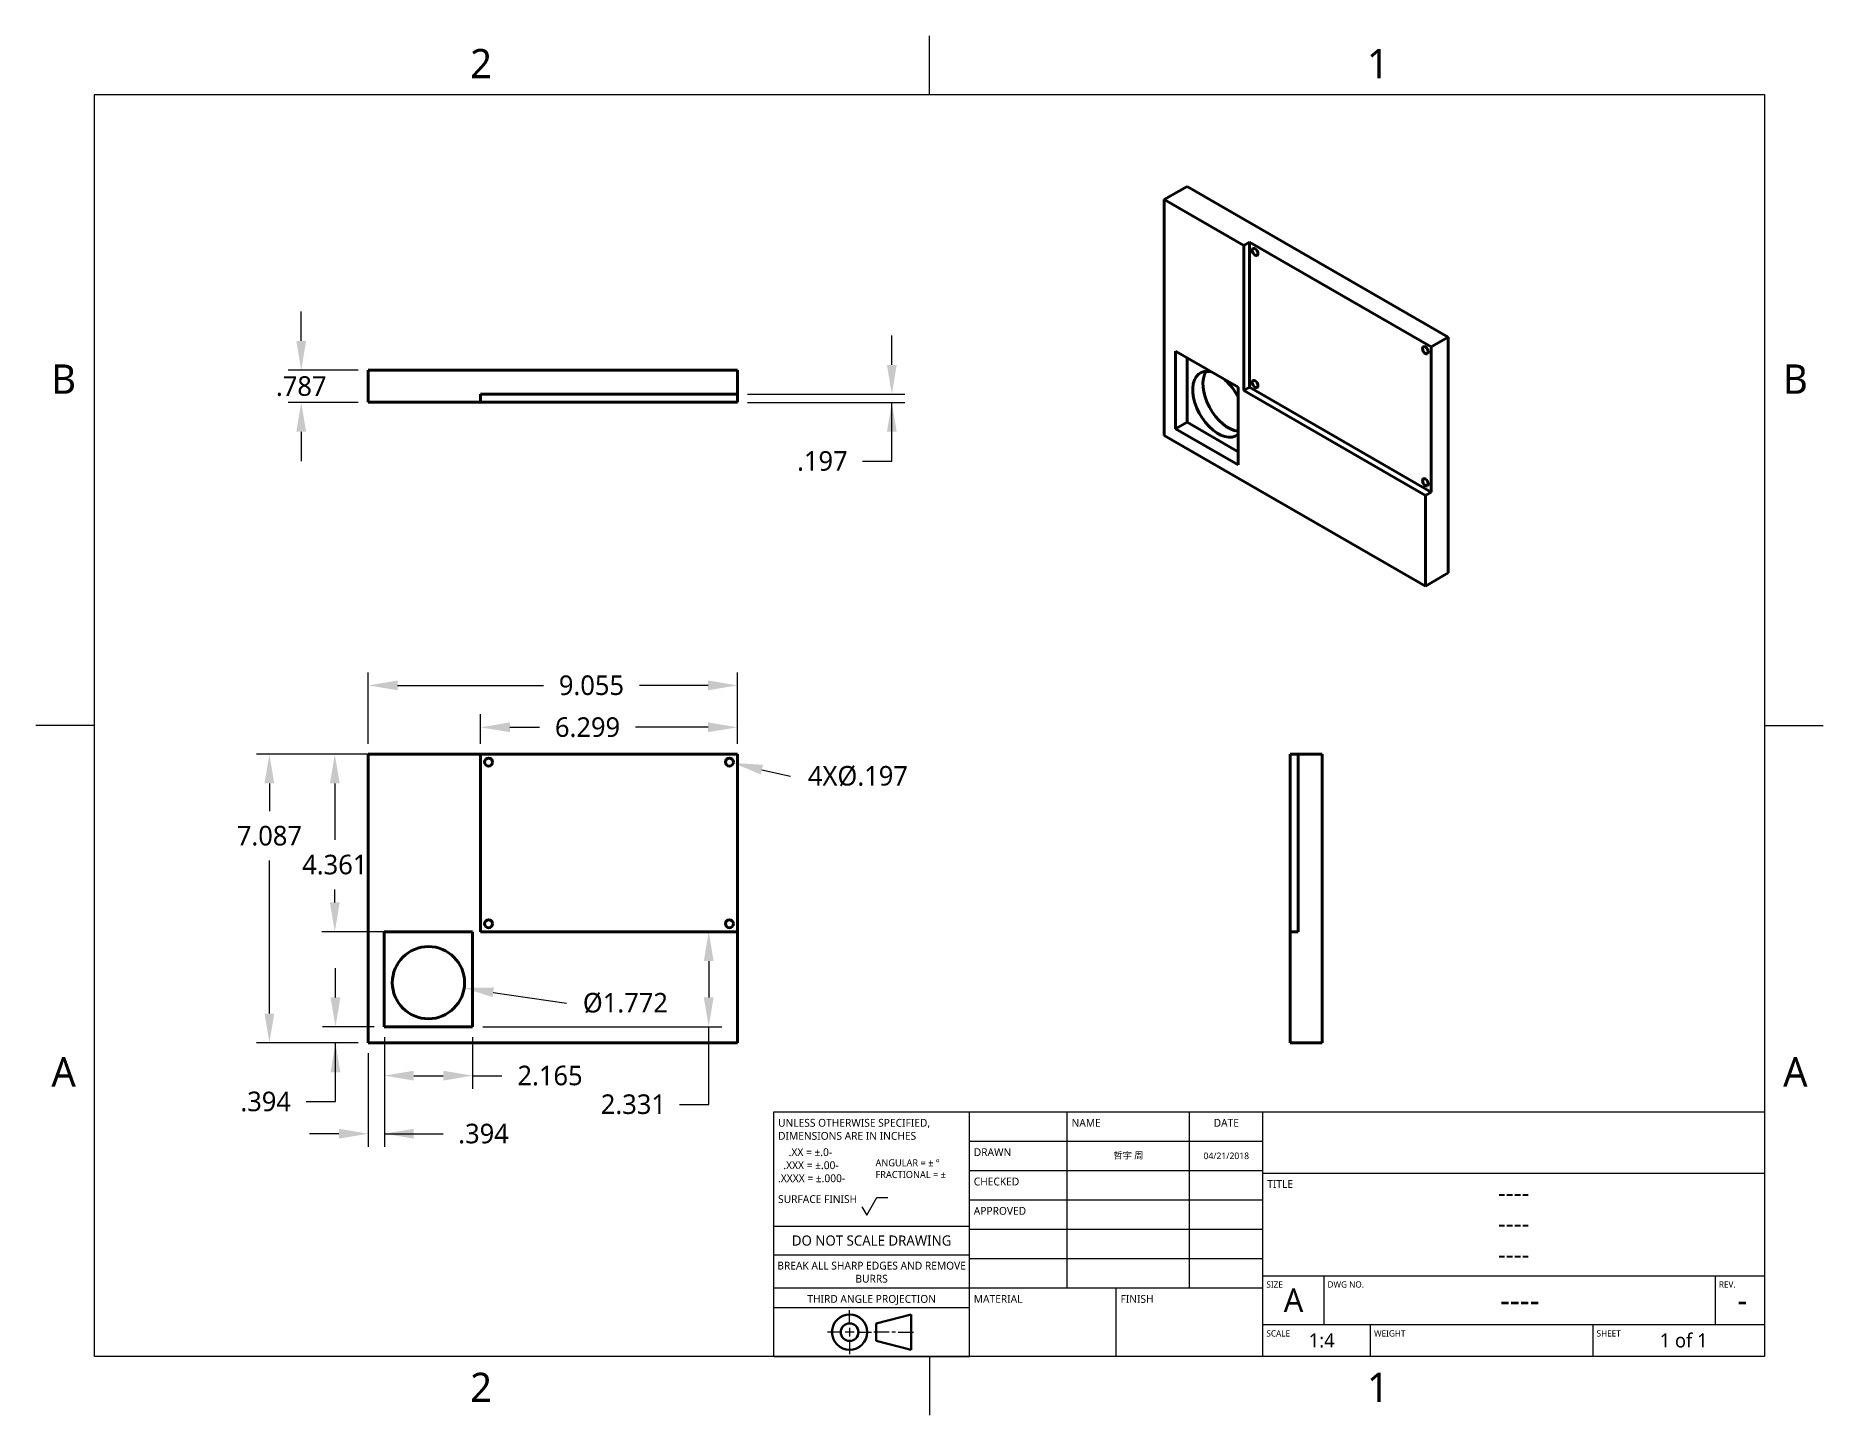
# Model space of a CAD drawing. Header units: inches. Extents: x 0 to 11, y 0 to 8.5.
import ezdxf

# ---------------------------------------------------------------- set-up
doc = ezdxf.new("R2010")
doc.units = ezdxf.units.IN
doc.header["$LTSCALE"] = 0.5
doc.header["$MEASUREMENT"] = 0
for name, color, linetype, lineweight in [('ANNOTATION_TEXT', 7, 'Continuous', 25), ('BORDER_FRAME', 7, 'Continuous', 15), ('BORDER_ZONES', 7, 'Continuous', 15), ('TITLE_BLOCK', 7, 'Continuous', 15), ('Visible', 7, 'Continuous', 40)]:
    doc.layers.add(name, color=color, linetype=linetype, lineweight=lineweight)
doc.styles.add('Onshape-Standard', font='NotoSans-Regular.ttf')
doc.styles.add('Onshape-Standard-Dimension', font='')
doc.styles.add('Onshape-Standard-Fields', font='')
doc.styles.get('Onshape-Standard-Dimension').set_extended_font_data('Noto Sans')
doc.styles.get('Onshape-Standard-Fields').set_extended_font_data('Noto Sans')
doc.dimstyles.new('Onshape-Standard$0', dxfattribs={"dimtxt": 0.12, "dimasz": 0.18, "dimexe": 0.08, "dimexo": 0.0625, "dimgap": 0.09, "dimtad": 0, "dimtih": 1, "dimtoh": 1, "dimdec": 3, "dimzin": 7, "dimdsep": 46, "dimtxsty": 'Onshape-Standard-Dimension', "dimcen": 0.09, "dimadec": 1, "dimazin": 0, "dimtfac": 1, "dimtdec": 3, "dimtofl": 0, "dimtmove": 0, "dimatfit": 3, "dimfxl": 0, "dimtolj": 1, "dimtzin": 7, "dimlwd": 13, "dimlwe": 13, "dimarcsym": 0})
doc.dimstyles.new('Onshape-Standard$3', dxfattribs={"dimtxt": 0.12, "dimasz": 0.18, "dimexe": 0.08, "dimexo": 0.0625, "dimgap": 0.09, "dimtad": 0, "dimtih": 1, "dimtoh": 1, "dimdec": 3, "dimzin": 7, "dimdsep": 46, "dimtxsty": 'Onshape-Standard-Dimension', "dimcen": 0, "dimadec": 1, "dimazin": 0, "dimtfac": 1, "dimtdec": 3, "dimtofl": 0, "dimtmove": 0, "dimatfit": 3, "dimfxl": 0, "dimtolj": 1, "dimtzin": 7, "dimlwd": 13, "dimlwe": 13, "dimarcsym": 0})

# ---------------------------------------------------------------- blocks, each defined once
blk = doc.blocks.new('*D1')
at = {"layer": 'ANNOTATION_TEXT', "color": 0, "lineweight": 13}
for p, q in [((1.647, 6.609), (1.647, 6.789)), ((1.996, 6.429), (1.567, 6.429)), ((1.996, 6.232), (1.567, 6.232)), ((1.647, 6.052), (1.647, 5.872))]:
    blk.add_line(p, q, dxfattribs=at)
at = {"layer": 'ANNOTATION_TEXT', "color": 0}
for points in [[(1.617, 6.609), (1.677, 6.609), (1.647, 6.429)], [(1.677, 6.052), (1.617, 6.052), (1.647, 6.232)]]:
    blk.add_solid(points, dxfattribs=at)
at = {"layer": 'Defpoints', "color": 0}
for p in [(2.058, 6.429), (1.647, 6.232), (2.058, 6.232)]:
    blk.add_point(p, dxfattribs=at)
at = {"layer": 'ANNOTATION_TEXT', "color": 0, "insert": (1.647, 6.331), "char_height": 0.12, "attachment_point": 5, "style": 'Onshape-Standard-Dimension'}
blk.add_mtext('\\A1;.787', dxfattribs=at)
blk = doc.blocks.new('*D2')
at = {"layer": 'ANNOTATION_TEXT', "color": 0, "lineweight": 13}
for p, q in [((5.269, 6.462), (5.269, 6.642)), ((4.384, 6.282), (5.349, 6.282)), ((4.384, 6.232), (5.349, 6.232)), ((5.269, 5.872), (5.269, 6.232)), ((5.089, 5.872), (5.269, 5.872))]:
    blk.add_line(p, q, dxfattribs=at)
at = {"layer": 'ANNOTATION_TEXT', "color": 0}
for points in [[(5.239, 6.462), (5.299, 6.462), (5.269, 6.282)], [(5.299, 6.052), (5.239, 6.052), (5.269, 6.232)]]:
    blk.add_solid(points, dxfattribs=at)
at = {"layer": 'Defpoints', "color": 0}
for p in [(4.322, 6.282), (4.322, 6.232), (5.269, 6.232)]:
    blk.add_point(p, dxfattribs=at)
at = {"layer": 'ANNOTATION_TEXT', "color": 0, "insert": (4.843, 5.872), "char_height": 0.12, "attachment_point": 5, "style": 'Onshape-Standard-Dimension'}
blk.add_mtext('\\A1;.197', dxfattribs=at)
blk = doc.blocks.new('*D3')
at = {"layer": 'ANNOTATION_TEXT', "color": 0, "lineweight": 13}
for p, q in [((2.058, 4.138), (2.058, 4.576)), ((2.238, 4.496), (3.132, 4.496)), ((4.142, 4.496), (3.722, 4.496)), ((4.322, 4.138), (4.322, 4.576))]:
    blk.add_line(p, q, dxfattribs=at)
at = {"layer": 'ANNOTATION_TEXT', "color": 0}
for points in [[(2.238, 4.526), (2.238, 4.466), (2.058, 4.496)], [(4.142, 4.466), (4.142, 4.526), (4.322, 4.496)]]:
    blk.add_solid(points, dxfattribs=at)
at = {"layer": 'Defpoints', "color": 0}
for p in [(4.322, 4.496), (2.058, 4.075), (4.322, 4.075)]:
    blk.add_point(p, dxfattribs=at)
at = {"layer": 'ANNOTATION_TEXT', "color": 0, "insert": (3.427, 4.496), "char_height": 0.12, "attachment_point": 5, "style": 'Onshape-Standard-Dimension'}
blk.add_mtext('\\A1;9.055', dxfattribs=at)
blk = doc.blocks.new('*D4')
at = {"layer": 'ANNOTATION_TEXT', "color": 0, "lineweight": 13}
for p, q in [((1.996, 4.075), (1.372, 4.075)), ((1.452, 3.895), (1.452, 3.725)), ((1.452, 2.483), (1.452, 3.421)), ((1.996, 2.303), (1.372, 2.303))]:
    blk.add_line(p, q, dxfattribs=at)
at = {"layer": 'ANNOTATION_TEXT', "color": 0}
for points in [[(1.482, 3.895), (1.422, 3.895), (1.452, 4.075)], [(1.422, 2.483), (1.482, 2.483), (1.452, 2.303)]]:
    blk.add_solid(points, dxfattribs=at)
at = {"layer": 'Defpoints', "color": 0}
for p in [(2.058, 4.075), (1.452, 2.303), (2.058, 2.303)]:
    blk.add_point(p, dxfattribs=at)
at = {"layer": 'ANNOTATION_TEXT', "color": 0, "insert": (1.452, 3.573), "char_height": 0.12, "attachment_point": 5, "style": 'Onshape-Standard-Dimension'}
blk.add_mtext('\\A1;7.087', dxfattribs=at)
blk = doc.blocks.new('*D5')
at = {"layer": 'ANNOTATION_TEXT', "color": 0, "lineweight": 13}
for p, q in [((2.685, 4.075), (1.773, 4.075)), ((1.853, 3.895), (1.853, 3.548)), ((1.853, 3.165), (1.853, 3.245)), ((2.685, 2.985), (1.773, 2.985))]:
    blk.add_line(p, q, dxfattribs=at)
at = {"layer": 'ANNOTATION_TEXT', "color": 0}
for points in [[(1.883, 3.895), (1.823, 3.895), (1.853, 4.075)], [(1.823, 3.165), (1.883, 3.165), (1.853, 2.985)]]:
    blk.add_solid(points, dxfattribs=at)
at = {"layer": 'Defpoints', "color": 0}
for p in [(2.747, 4.075), (1.853, 2.985), (2.747, 2.985)]:
    blk.add_point(p, dxfattribs=at)
at = {"layer": 'ANNOTATION_TEXT', "color": 0, "insert": (1.853, 3.396), "char_height": 0.12, "attachment_point": 5, "style": 'Onshape-Standard-Dimension'}
blk.add_mtext('\\A1;4.361', dxfattribs=at)
blk = doc.blocks.new('*D6')
at = {"layer": 'ANNOTATION_TEXT', "color": 0, "lineweight": 13}
for p, q in [((2.747, 4.138), (2.747, 4.319)), ((4.322, 4.138), (4.322, 4.319)), ((2.927, 4.239), (3.108, 4.239)), ((4.142, 4.239), (3.698, 4.239))]:
    blk.add_line(p, q, dxfattribs=at)
at = {"layer": 'ANNOTATION_TEXT', "color": 0}
for points in [[(2.927, 4.269), (2.927, 4.209), (2.747, 4.239)], [(4.142, 4.209), (4.142, 4.269), (4.322, 4.239)]]:
    blk.add_solid(points, dxfattribs=at)
at = {"layer": 'Defpoints', "color": 0}
for p in [(4.322, 4.239), (2.747, 4.075), (4.322, 4.075)]:
    blk.add_point(p, dxfattribs=at)
at = {"layer": 'ANNOTATION_TEXT', "color": 0, "insert": (3.403, 4.239), "char_height": 0.12, "attachment_point": 5, "style": 'Onshape-Standard-Dimension'}
blk.add_mtext('\\A1;6.299', dxfattribs=at)
blk = doc.blocks.new('*D7')
at = {"layer": 'ANNOTATION_TEXT', "color": 0, "lineweight": 13}
blk.add_line((4.472, 3.979), (4.648, 3.939), dxfattribs=at)
at = {"layer": 'ANNOTATION_TEXT', "color": 0}
blk.add_solid([(4.479, 4.009), (4.465, 3.95), (4.297, 4.02)], dxfattribs=at)
at = {"layer": 'Defpoints', "color": 0}
for p in [(4.249, 4.031), (4.297, 4.02)]:
    blk.add_point(p, dxfattribs=at)
at = {"layer": 'ANNOTATION_TEXT', "color": 0, "insert": (5.061, 3.939), "char_height": 0.12, "attachment_point": 5, "style": 'Onshape-Standard-Dimension'}
blk.add_mtext('\\A1;4XØ.197', dxfattribs=at)
blk = doc.blocks.new('*D8')
at = {"layer": 'ANNOTATION_TEXT', "color": 0, "lineweight": 13}
blk.add_line((2.824, 2.613), (3.273, 2.547), dxfattribs=at)
at = {"layer": 'ANNOTATION_TEXT', "color": 0}
blk.add_solid([(2.829, 2.643), (2.82, 2.584), (2.646, 2.64)], dxfattribs=at)
at = {"layer": 'Defpoints', "color": 0}
for p in [(2.208, 2.705), (2.646, 2.64)]:
    blk.add_point(p, dxfattribs=at)
at = {"layer": 'ANNOTATION_TEXT', "color": 0, "insert": (3.635, 2.547), "char_height": 0.12, "attachment_point": 5, "style": 'Onshape-Standard-Dimension'}
blk.add_mtext('\\A1;%%c1.772', dxfattribs=at)
blk = doc.blocks.new('*D9')
at = {"layer": 'ANNOTATION_TEXT', "color": 0, "lineweight": 13}
for p, q in [((1.857, 2.582), (1.857, 2.762)), ((2.094, 2.402), (1.777, 2.402)), ((1.996, 2.303), (1.777, 2.303)), ((1.857, 1.943), (1.857, 2.303)), ((1.677, 1.943), (1.857, 1.943))]:
    blk.add_line(p, q, dxfattribs=at)
at = {"layer": 'ANNOTATION_TEXT', "color": 0}
for points in [[(1.827, 2.582), (1.887, 2.582), (1.857, 2.402)], [(1.887, 2.123), (1.827, 2.123), (1.857, 2.303)]]:
    blk.add_solid(points, dxfattribs=at)
at = {"layer": 'Defpoints', "color": 0}
for p in [(1.857, 2.303), (2.058, 2.303), (2.157, 2.402)]:
    blk.add_point(p, dxfattribs=at)
at = {"layer": 'ANNOTATION_TEXT', "color": 0, "insert": (1.429, 1.943), "char_height": 0.12, "attachment_point": 5, "style": 'Onshape-Standard-Dimension'}
blk.add_mtext('\\A1;.394', dxfattribs=at)
blk = doc.blocks.new('*D10')
at = {"layer": 'ANNOTATION_TEXT', "color": 0, "lineweight": 13}
for p, q in [((2.157, 2.339), (2.157, 1.666)), ((2.058, 2.241), (2.058, 1.666)), ((1.878, 1.746), (1.698, 1.746)), ((2.157, 1.746), (2.517, 1.746)), ((2.337, 1.746), (2.517, 1.746))]:
    blk.add_line(p, q, dxfattribs=at)
at = {"layer": 'ANNOTATION_TEXT', "color": 0}
for points in [[(1.878, 1.716), (1.878, 1.776), (2.058, 1.746)], [(2.337, 1.776), (2.337, 1.716), (2.157, 1.746)]]:
    blk.add_solid(points, dxfattribs=at)
at = {"layer": 'Defpoints', "color": 0}
for p in [(2.058, 2.303), (2.157, 2.402), (2.058, 1.746)]:
    blk.add_point(p, dxfattribs=at)
at = {"layer": 'ANNOTATION_TEXT', "color": 0, "insert": (2.765, 1.746), "char_height": 0.12, "attachment_point": 5, "style": 'Onshape-Standard-Dimension'}
blk.add_mtext('\\A1;.394', dxfattribs=at)
blk = doc.blocks.new('*D11')
at = {"layer": 'ANNOTATION_TEXT', "color": 0, "lineweight": 13}
for p, q in [((2.76, 2.985), (4.226, 2.985)), ((4.146, 2.805), (4.146, 2.582)), ((2.76, 2.402), (4.226, 2.402)), ((4.146, 1.926), (4.146, 2.402)), ((3.966, 1.926), (4.146, 1.926))]:
    blk.add_line(p, q, dxfattribs=at)
at = {"layer": 'ANNOTATION_TEXT', "color": 0}
for points in [[(4.176, 2.805), (4.116, 2.805), (4.146, 2.985)], [(4.116, 2.582), (4.176, 2.582), (4.146, 2.402)]]:
    blk.add_solid(points, dxfattribs=at)
at = {"layer": 'Defpoints', "color": 0}
for p in [(2.698, 2.985), (2.698, 2.402), (4.146, 2.402)]:
    blk.add_point(p, dxfattribs=at)
at = {"layer": 'ANNOTATION_TEXT', "color": 0, "insert": (3.684, 1.926), "char_height": 0.12, "attachment_point": 5, "style": 'Onshape-Standard-Dimension'}
blk.add_mtext('\\A1;2.331', dxfattribs=at)
blk = doc.blocks.new('*D12')
at = {"layer": 'ANNOTATION_TEXT', "color": 0, "lineweight": 13}
for p, q in [((2.157, 2.339), (2.157, 2.022)), ((2.698, 2.339), (2.698, 2.022)), ((2.337, 2.102), (2.518, 2.102)), ((2.698, 2.102), (2.878, 2.102))]:
    blk.add_line(p, q, dxfattribs=at)
at = {"layer": 'ANNOTATION_TEXT', "color": 0}
for points in [[(2.337, 2.132), (2.337, 2.072), (2.157, 2.102)], [(2.518, 2.072), (2.518, 2.132), (2.698, 2.102)]]:
    blk.add_solid(points, dxfattribs=at)
at = {"layer": 'Defpoints', "color": 0}
for p in [(2.157, 2.402), (2.698, 2.402), (2.698, 2.102)]:
    blk.add_point(p, dxfattribs=at)
at = {"layer": 'ANNOTATION_TEXT', "color": 0, "insert": (3.173, 2.102), "char_height": 0.12, "attachment_point": 5, "style": 'Onshape-Standard-Dimension'}
blk.add_mtext('\\A1;2.165', dxfattribs=at)

msp = doc.modelspace()

# ---------------------------------------------------------------- linework, layer by layer
at = {"layer": 'BORDER_FRAME'}
for p, q in [((0.38, 0.38), (0.38, 8.12)), ((0.38, 8.12), (10.62, 8.12)), ((10.62, 8.12), (10.62, 0.38)), ((10.62, 0.38), (0.38, 0.38))]:
    msp.add_line(p, q, dxfattribs=at)
at = {"layer": 'BORDER_ZONES'}
for p, q in [((5.5, 8.12), (5.5, 8.481)), ((0.38, 4.25), (0.019, 4.25)), ((10.62, 4.25), (10.981, 4.25)), ((5.5, 0.38), (5.5, 0.019))]:
    msp.add_line(p, q, dxfattribs=at)
at = {"layer": 'TITLE_BLOCK'}
for p, q in [((4.545, 0.38), (4.545, 1.88)), ((4.545, 1.88), (5.745, 1.88)), ((5.745, 0.38), (5.745, 1.88)), ((5.745, 1.88), (7.545, 1.88)), ((6.345, 0.8), (6.345, 1.88)), ((7.095, 0.8), (7.095, 1.88)), ((7.545, 0.38), (7.545, 1.88)), ((7.545, 1.88), (10.62, 1.88)), ((5.745, 1.7), (7.545, 1.7)), ((5.745, 1.52), (7.545, 1.52)), ((7.545, 1.505), (10.62, 1.505)), ((5.115, 1.24604), (5.178, 1.35516)), ((5.178, 1.35516), (5.244, 1.35516)), ((5.745, 1.34), (7.545, 1.34)), ((5.085, 1.298), (5.115, 1.24604)), ((4.545, 1.178), (5.745, 1.178)), ((5.745, 1.16), (7.545, 1.16)), ((4.545, 1.004), (5.745, 1.004)), ((5.745, 0.98), (7.545, 0.98)), ((4.545, 0.8), (5.745, 0.8)), ((5.745, 0.8), (7.545, 0.8)), ((6.645, 0.38), (6.645, 0.8)), ((7.545, 0.875), (10.62, 0.875)), ((7.92, 0.575), (7.92, 0.875)), ((10.32, 0.575), (10.32, 0.875)), ((4.545, 0.68), (5.745, 0.68)), ((7.545, 0.575), (10.62, 0.575)), ((8.205, 0.38), (8.205, 0.575)), ((9.57, 0.38), (9.57, 0.575)), ((4.545, 0.38), (5.745, 0.38))]:
    msp.add_line(p, q, dxfattribs=at)
at = {"layer": 'TITLE_BLOCK', "lineweight": 15}
for p, q in [((5.01, 0.5828), (5.01, 0.6638)), ((5.01, 0.5558), (5.01, 0.5018)), ((4.956, 0.5288), (4.875, 0.5288)), ((5.037, 0.5288), (4.983, 0.5288)), ((5.01, 0.4748), (5.01, 0.3938)), ((5.064, 0.5288), (5.145, 0.5288)), ((5.253, 0.5288), (5.1585, 0.5288)), ((5.2908, 0.5288), (5.2692, 0.5288)), ((5.307, 0.5288), (5.4015, 0.5288))]:
    msp.add_line(p, q, dxfattribs=at)
at = {"layer": 'TITLE_BLOCK', "lineweight": 30}
for p, q in [((5.388, 0.6368), (5.172, 0.5828)), ((5.172, 0.5828), (5.172, 0.4748)), ((5.388, 0.4208), (5.388, 0.6368)), ((5.172, 0.4748), (5.388, 0.4208))]:
    msp.add_line(p, q, dxfattribs=at)
for radius in [0.108, 0.054]:
    msp.add_circle((5.01, 0.5288), radius, dxfattribs=at)
at = {"layer": 'Visible'}
for p, q in [((6.94004, 7.47598), (7.07923, 7.55635)), ((6.94004, 7.47598), (6.94004, 6.02944)), ((6.94004, 7.47598), (7.42722, 7.19471)), ((7.07923, 7.55635), (8.67996, 6.63216)), ((7.46201, 7.2148), (7.42722, 7.19471)), ((7.42722, 7.19471), (7.42722, 6.30444)), ((7.46201, 7.2148), (7.46201, 6.32453)), ((7.46201, 7.2148), (8.57557, 6.57189)), ((8.57557, 6.57189), (8.67996, 6.63216)), ((8.67996, 6.63216), (8.67996, 5.18562)), ((7.00963, 6.54553), (7.00963, 6.06962)), ((7.39242, 6.32453), (7.00963, 6.54553)), ((7.07923, 6.50535), (7.07923, 6.1098)), ((8.57557, 6.57189), (8.57557, 5.68162)), ((2.05811, 6.23237), (2.05811, 6.42923)), ((2.05811, 6.42923), (4.32189, 6.42923)), ((4.32189, 6.28159), (4.32189, 6.42923)), ((2.74709, 6.28159), (4.32189, 6.28159)), ((2.74709, 6.28159), (2.74709, 6.23237)), ((4.32189, 6.28159), (4.32189, 6.23237)), ((7.39242, 6.32453), (7.39242, 5.84862)), ((7.46201, 6.32453), (7.42722, 6.30444)), ((8.54077, 5.66153), (7.42722, 6.30444)), ((8.57557, 5.68162), (7.46201, 6.32453)), ((2.05811, 6.23237), (2.74709, 6.23237)), ((4.32189, 6.23237), (2.74709, 6.23237)), ((6.94004, 6.02944), (8.54077, 5.10525)), ((7.07923, 6.1098), (7.00963, 6.06962)), ((7.00963, 6.06962), (7.39242, 5.84862)), ((7.07923, 6.1098), (7.39242, 5.92898)), ((8.57557, 5.68162), (8.54077, 5.66153)), ((8.54077, 5.66153), (8.54077, 5.10525)), ((8.54077, 5.10525), (8.67996, 5.18562)), ((2.05811, 4.07503), (2.74709, 4.07503)), ((2.05811, 4.07503), (2.05811, 2.30337)), ((2.74709, 4.07503), (2.74709, 2.98467)), ((2.74709, 4.07503), (4.32189, 4.07503)), ((4.32189, 4.07503), (4.32189, 2.98467)), ((7.76079, 4.07503), (7.71157, 4.07503)), ((7.71157, 4.07503), (7.71157, 2.98467)), ((7.76079, 4.07503), (7.90843, 4.07503)), ((7.76079, 4.07503), (7.76079, 2.98467)), ((7.90843, 4.07503), (7.90843, 2.30337)), ((2.15654, 2.98467), (2.15654, 2.4018)), ((2.69787, 2.98467), (2.15654, 2.98467)), ((2.69787, 2.98467), (2.69787, 2.4018)), ((4.32189, 2.98467), (2.74709, 2.98467)), ((4.32189, 2.98467), (4.32189, 2.30337)), ((7.76079, 2.98467), (7.71157, 2.98467)), ((7.71157, 2.98467), (7.71157, 2.30337)), ((2.05811, 2.30337), (4.32189, 2.30337)), ((2.15654, 2.4018), (2.69787, 2.4018)), ((7.71157, 2.30337), (7.90843, 2.30337))]:
    msp.add_line(p, q, dxfattribs=at)
for centre, radius in [((2.7963, 4.02581), 0.02461), ((4.27268, 4.02581), 0.02461), ((2.7963, 3.03389), 0.02461), ((4.27268, 3.03389), 0.02461), ((2.4272, 2.67247), 0.22146)]:
    msp.add_circle(centre, radius, dxfattribs=at)
for centre in [(7.49681, 7.15453), (8.54077, 6.5518), (7.49681, 6.34462), (8.54077, 5.74189)]:
    msp.add_ellipse(centre, major_axis=(0.0123, -0.02131), ratio=0.57735027, dxfattribs=at)
for centre, start_param, end_param in [((7.27062, 6.2203), 2.62026856, 6.38890966), ((7.33326, 6.25646), 3.4283492, 5.88518219), ((7.27062, 6.2203), 1.46507199, 2.09212044)]:
    msp.add_ellipse(centre, major_axis=(0.11073, -0.19179), ratio=0.57735027, start_param=start_param, end_param=end_param, dxfattribs=at)

# ---------------------------------------------------------------- texts
at = {"layer": 'BORDER_ZONES', "char_height": 0.18, "attachment_point": 5, "style": 'Onshape-Standard'}
for s, insert in [('2', (2.75, 8.31)), ('1', (8.25, 8.31)), ('B', (0.19, 6.375)), ('B', (10.81, 6.375)), ('A', (0.19, 2.125)), ('A', (10.81, 2.125)), ('2', (2.75, 0.19)), ('1', (8.25, 0.19))]:
    msp.add_mtext(s, dxfattribs=dict(at, insert=insert))
at = {"layer": 'TITLE_BLOCK'}
for s, insert, char_height, width, attachment_point, style in [('UNLESS OTHERWISE SPECIFIED, DIMENSIONS ARE IN INCHES', (4.5714, 1.8368), 0.048, 1.2, 1, 'Onshape-Standard'), ('NAME', (6.3714, 1.8368), 0.048, 0.75, 1, 'Onshape-Standard'), ('DATE', (7.32, 1.8368), 0.048, 0.45, 2, 'Onshape-Standard'), ('    .XX = ±.0-^J  .XXX = ±.00-^J.XXXX = ±.000-', (4.5714, 1.6568), 0.048, 0.6, 1, 'Onshape-Standard'), ('DRAWN', (5.7714, 1.6568), 0.048, 0.6, 1, 'Onshape-Standard'), ('^JANGULAR = ± °^JFRACTIONAL = ±', (5.16876, 1.66112), 0.0432, 0.6, 1, 'Onshape-Standard'), ('哲宇 周', (6.72, 1.61), 0.04032, 0.75, 5, 'Onshape-Standard-Fields'), ('04/21/2018', (7.32, 1.61), 0.04032, 0.45, 5, 'Onshape-Standard-Fields'), ('CHECKED', (5.7714, 1.4768), 0.048, 0.6, 1, 'Onshape-Standard'), ('TITLE', (7.5714, 1.4618), 0.048, 0.375, 1, 'Onshape-Standard'), ('SURFACE FINISH', (4.5714, 1.3688), 0.048, 0.6, 1, 'Onshape-Standard'), ('----', (9.0825, 1.385), 0.1152, 2.775, 5, 'Onshape-Standard-Fields'), ('APPROVED', (5.7714, 1.2968), 0.048, 0.6, 1, 'Onshape-Standard'), ('DO NOT SCALE DRAWING', (5.145, 1.12184), 0.0624, 1.2, 2, 'Onshape-Standard'), ('----', (9.0825, 1.196), 0.1152, 2.775, 5, 'Onshape-Standard-Fields'), ('----', (9.0825, 1.007), 0.1152, 2.775, 5, 'Onshape-Standard-Fields'), ('BREAK ALL SHARP EDGES AND REMOVE BURRS', (5.145, 0.9608), 0.048, 1.2, 2, 'Onshape-Standard'), ('SIZE', (7.56612, 0.84044), 0.0384, 0.375, 1, 'Onshape-Standard'), ('A', (7.7325, 0.725), 0.144, 0.375, 5, 'Onshape-Standard-Fields'), ('DWG NO.', (7.94112, 0.84044), 0.0384, 2.4, 1, 'Onshape-Standard'), ('REV.', (10.34112, 0.84044), 0.0384, 0.3, 1, 'Onshape-Standard'), ('THIRD ANGLE PROJECTION', (5.145, 0.7568), 0.048, 1.2, 2, 'Onshape-Standard'), ('MATERIAL', (5.7714, 0.7568), 0.048, 0.9, 1, 'Onshape-Standard'), ('FINISH', (6.6714, 0.7568), 0.048, 0.9, 1, 'Onshape-Standard'), ('----', (9.12, 0.725), 0.144, 2.4, 5, 'Onshape-Standard-Fields'), ('-', (10.485, 0.725), 0.144, 0.27, 5, 'Onshape-Standard-Fields'), ('SCALE', (7.56612, 0.54044), 0.0384, 0.66, 1, 'Onshape-Standard'), ('1:4', (7.905, 0.4775), 0.0864, 0.6, 5, 'Onshape-Standard-Fields'), ('WEIGHT', (8.22612, 0.54044), 0.0384, 1.365, 1, 'Onshape-Standard'), ('SHEET', (9.59112, 0.54044), 0.0384, 1.05, 1, 'Onshape-Standard'), ('1 of 1', (10.125, 0.4775), 0.0864, 0.99, 5, 'Onshape-Standard-Fields')]:
    msp.add_mtext(s, dxfattribs=dict(at, insert=insert, char_height=char_height, width=width, attachment_point=attachment_point, style=style))

# ---------------------------------------------------------------- dimensions: what is measured, and where the dimension line sits
at = {"layer": 'ANNOTATION_TEXT'}
for base, p1, p2, angle, picture, middle, dimtype in [((1.64745, 6.23237), (2.05811, 6.42923, 0.88583), (2.05811, 6.23237, 0.88583), 90, '*D1', (1.64745, 6.3308), 160), ((5.26865, 6.23237), (4.32189, 6.28159, 0.88583), (4.32189, 6.23237, -0.20453), 90, '*D2', (4.84272, 5.87237), 160), ((4.32189, 4.23919), (2.74709, 4.07503, 0.04921), (4.32189, 4.07503, 0.04921), 0, '*D6', (3.40273, 4.23919), 161), ((1.45212, 2.30337), (2.05811, 4.07503, 0.09843), (2.05811, 2.30337, 0.09843), 270, '*D4', (1.45212, 3.57293), 161), ((1.85348, 2.98467), (2.74709, 4.07503, 0.09843), (2.74709, 2.98467, 0.09843), 270, '*D5', (1.85348, 3.39633), 161), ((4.14558, 2.4018), (2.69787, 2.98467, 0.09843), (2.69787, 2.4018, 0.09843), 270, '*D11', (3.68385, 1.92619), 161), ((1.85728, 2.30337), (2.15654, 2.4018, 0.09843), (2.05811, 2.30337, 0.09843), 90, '*D9', (1.42894, 1.94337), 160), ((2.69787, 2.10223), (2.15654, 2.4018, 0.09843), (2.69787, 2.4018, 0.09843), 0, '*D12', (3.17301, 2.10223), 161)]:
    dim = msp.add_linear_dim(base=base, p1=p1, p2=p2, angle=angle, dimstyle='Onshape-Standard$0', override={"dimlfac": 4}, dxfattribs=at)
    dim.commit()
    dim.dimension.update_dxf_attribs({"geometry": picture, "text_midpoint": middle, "dimtype": dimtype})
for base, p1, p2, picture, middle in [((4.32189, 4.49616), (2.05811, 4.07503, 0.09843), (4.32189, 4.07503, 0.04921), '*D3', (3.42714, 4.49616)), ((2.05811, 1.74597), (2.15654, 2.4018, 0.09843), (2.05811, 2.30337, 0.09843), '*D10', (2.76487, 1.74597))]:
    dim = msp.add_linear_dim(base=base, p1=p1, p2=p2, dimstyle='Onshape-Standard$0', override={"dimlfac": 4}, dxfattribs=at)
    dim.commit()
    dim.dimension.update_dxf_attribs({"geometry": picture, "text_midpoint": middle, "dimtype": 160})
for p1, p2, override, picture, middle in [((4.24871, 4.03139, 0.04921), (4.29664, 4.02024, 0.04921), {"dimlfac": 4, "dimpost": '4XØ<>'}, '*D7', (4.64805, 3.93852)), ((2.20816, 2.70509), (2.64625, 2.63985), {"dimlfac": 4}, '*D8', (3.27311, 2.5465))]:
    dim = msp.add_diameter_dim_2p(p1=p1, p2=p2, dimstyle='Onshape-Standard$3', override=override, dxfattribs=at)
    dim.commit()
    dim.dimension.update_dxf_attribs({"geometry": picture, "text_midpoint": middle, "dimtype": 163})

doc.saveas('drawing.dxf')
